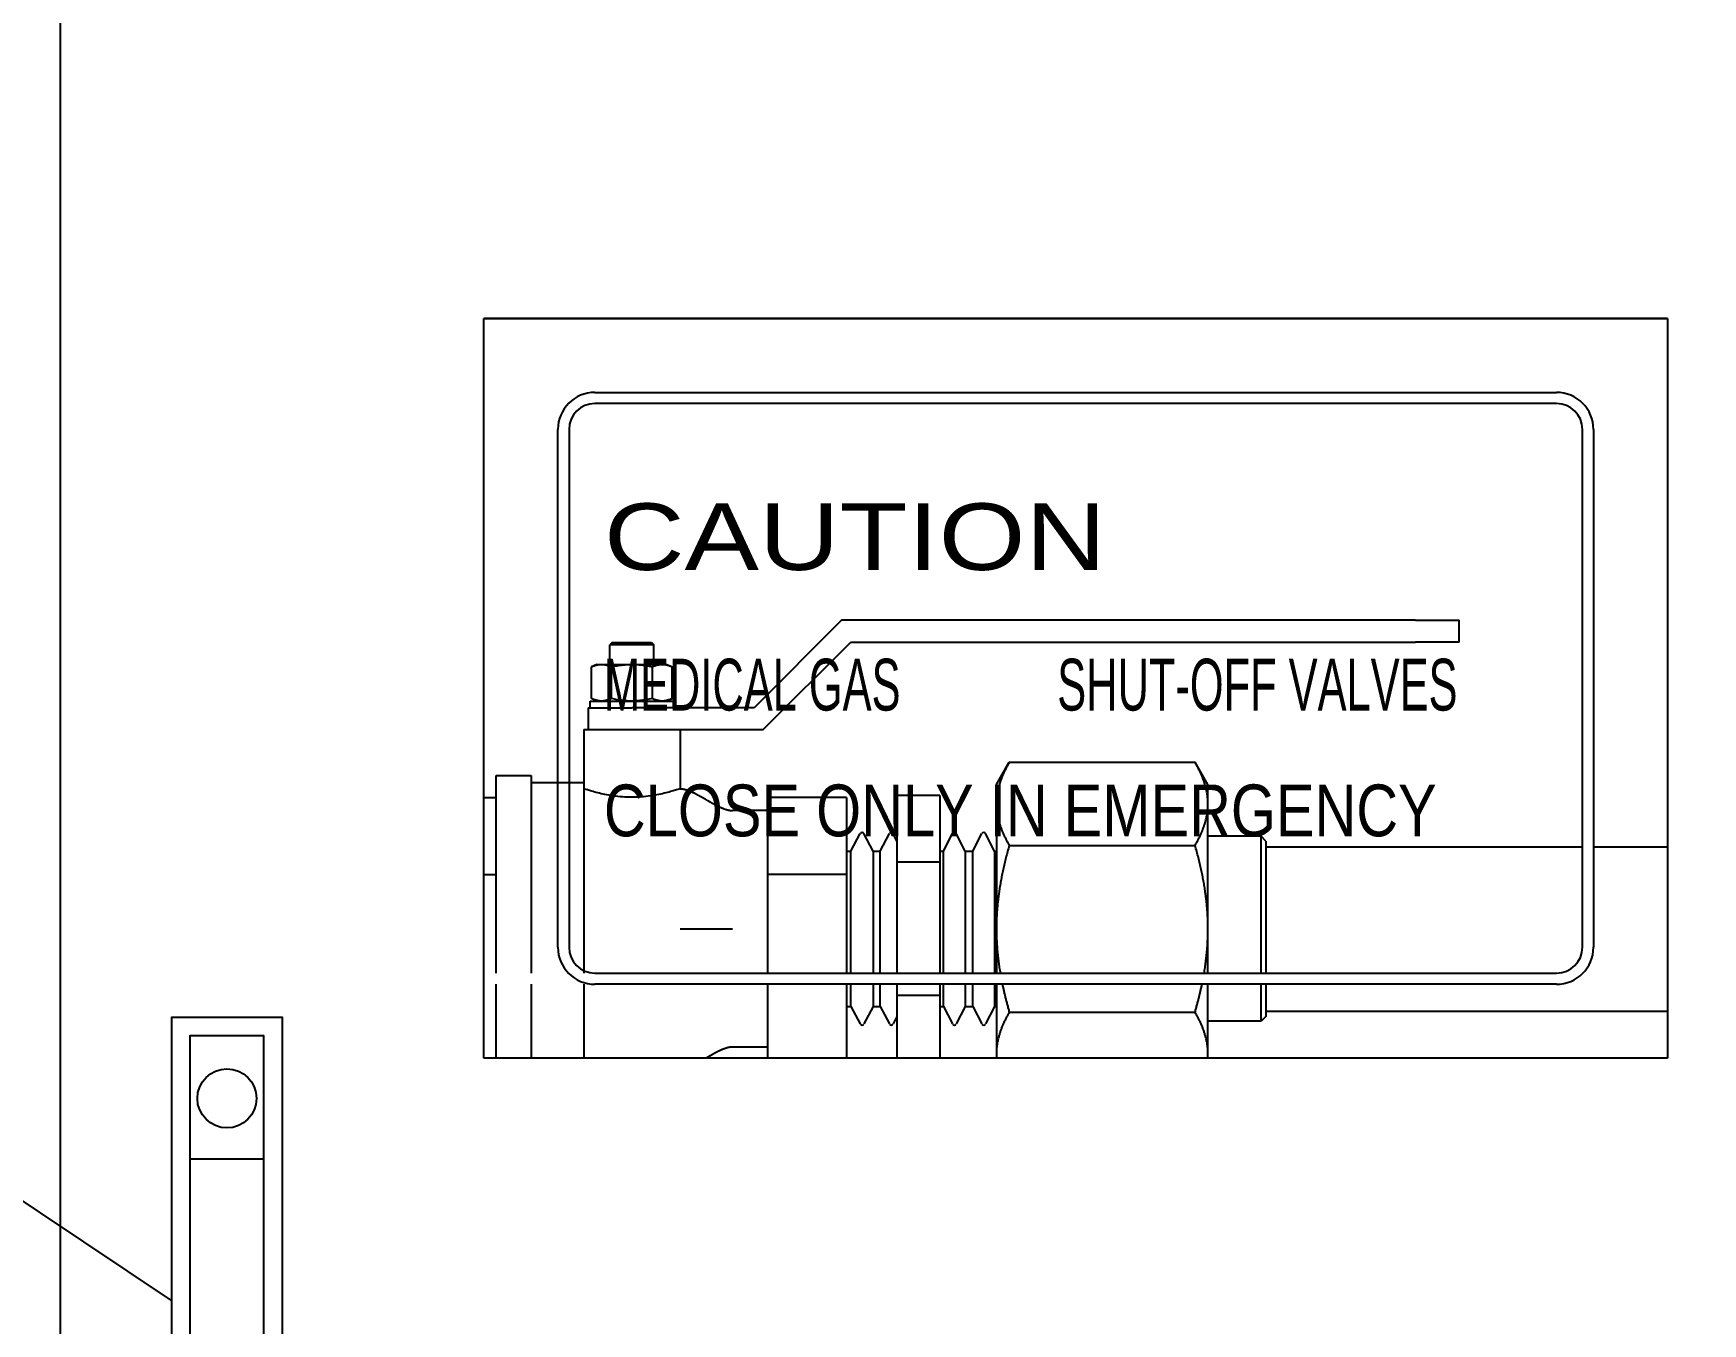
# Model space of a CAD drawing. Header units: millimetres. Extents: x 10903 to 284569, y 2319 to 62017.
# Drawn here: x 237661 to 238790, y 12706 to 13578 of the extents above; entities that cross this region are included whole.
import ezdxf

# ---------------------------------------------------------------- set-up
doc = ezdxf.new("R2010")
doc.units = ezdxf.units.MM
doc.layers.add('cps', color=7, linetype='Continuous')
doc.layers.add('CPST', color=6, linetype='Continuous')
doc.styles.add('SANSSERIF', font='sas_____.pfb', dxfattribs={"height": 10})

msp = doc.modelspace()

# ---------------------------------------------------------------- linework, layer by layer
at = {"layer": 'cps'}
for p, q in [((238765.8, 13385), (237965.8, 13385)), ((237965.8, 13385), (238765.8, 13385)), ((237965.8, 13385), (238765.8, 13385)), ((238765.8, 13385), (237965.8, 13385)), ((237965.8, 12885), (237965.8, 13385)), ((238765.8, 13385), (238765.8, 12885)), ((238765.8, 13385), (238765.8, 12885)), ((238040.8, 13335), (238690.8, 13335)), ((238040.8, 13335), (238690.8, 13335)), ((238690.8, 13327.5), (238040.8, 13327.5)), ((238690.8, 13327.5), (238040.8, 13327.5)), ((238015.8, 12960), (238015.8, 13310)), ((238015.8, 12960), (238015.8, 13310)), ((238023.3, 13310), (238023.3, 12960)), ((238023.3, 13310), (238023.3, 12960)), ((238708.3, 12960), (238708.3, 13310)), ((238708.3, 12960), (238708.3, 13310)), ((238715.8, 13310), (238715.8, 12960)), ((238715.8, 13310), (238715.8, 12960)), ((238040.8, 12942.5), (238690.8, 12942.5)), ((238040.8, 12942.5), (238690.8, 12942.5)), ((238690.8, 12935), (238040.8, 12935)), ((238690.8, 12935), (238040.8, 12935)), ((238765.8, 12885), (237965.8, 12885)), ((238765.8, 12885), (237965.8, 12885))]:
    msp.add_line(p, q, dxfattribs=at)
at = {"layer": 'cps', "color": 8}
for p, q in [((237754.6, 12721.2), (236778, 13374)), ((238207.6, 13181.1), (238148.5, 13121.9)), ((238207.6, 13181.1), (238148.5, 13121.9)), ((238595.5, 13181.1), (238207.6, 13181.1)), ((238595.5, 13181.1), (238207.6, 13181.1)), ((238595.5, 13181.1), (238625.1, 13181.1)), ((238595.5, 13181.1), (238625.1, 13181.1)), ((238625.1, 13166.3), (238625.1, 13181.1)), ((238625.1, 13166.3), (238625.1, 13181.1)), ((238052.5, 13166), (238051, 13164.5)), ((238052.5, 13166), (238051, 13164.5)), ((238065.8, 13164.5), (238051, 13164.5)), ((238051, 13151.2), (238051, 13164.5)), ((238051, 13151.2), (238051, 13164.5)), ((238065.8, 13164.5), (238051, 13164.5)), ((238052.5, 13166), (238065.8, 13166)), ((238052.5, 13166), (238065.8, 13166)), ((238065.8, 13166), (238079.1, 13166)), ((238065.8, 13166), (238079.1, 13166)), ((238080.6, 13164.5), (238065.8, 13164.5)), ((238080.6, 13164.5), (238065.8, 13164.5)), ((238079.1, 13166), (238080.6, 13164.5)), ((238079.1, 13166), (238080.6, 13164.5)), ((238080.6, 13151.2), (238080.6, 13164.5)), ((238080.6, 13151.2), (238080.6, 13164.5)), ((238154.6, 13107.1), (238213.8, 13166.3)), ((238154.6, 13107.1), (238213.8, 13166.3)), ((238213.8, 13166.3), (238595.5, 13166.3)), ((238213.8, 13166.3), (238595.5, 13166.3)), ((238625.1, 13166.3), (238595.5, 13166.3)), ((238625.1, 13166.3), (238595.5, 13166.3)), ((238042.1, 13151.2), (238038.5, 13149.5)), ((238042.1, 13151.2), (238038.5, 13149.5)), ((238038.5, 13128.1), (238038.5, 13149.5)), ((238038.5, 13128.1), (238038.5, 13149.5)), ((238042.1, 13151.2), (238065.8, 13151.2)), ((238042.1, 13151.2), (238065.8, 13151.2)), ((238052.1, 13128.1), (238052.1, 13149.5)), ((238052.1, 13128.1), (238052.1, 13149.5)), ((238065.8, 13151.2), (238089.5, 13151.2)), ((238065.8, 13151.2), (238089.5, 13151.2)), ((238079.5, 13149.5), (238079.5, 13128.1)), ((238079.5, 13149.5), (238079.5, 13128.1)), ((238089.5, 13151.2), (238093.1, 13149.5)), ((238089.5, 13151.2), (238093.1, 13149.5)), ((238093.1, 13128.1), (238093.1, 13149.5)), ((238093.1, 13128.1), (238093.1, 13149.5)), ((238037.7, 13121.9), (238037.7, 13126.4)), ((238037.7, 13126.4), (238065.8, 13126.4)), ((238037.7, 13126.4), (238065.8, 13126.4)), ((238037.7, 13121.9), (238037.7, 13126.4)), ((238042.1, 13126.4), (238038.5, 13128.1)), ((238042.1, 13126.4), (238038.5, 13128.1)), ((238065.8, 13126.4), (238093.9, 13126.4)), ((238065.8, 13126.4), (238093.9, 13126.4)), ((238089.5, 13126.4), (238093.1, 13128.1)), ((238089.5, 13126.4), (238093.1, 13128.1)), ((238093.9, 13121.9), (238093.9, 13126.4)), ((238093.9, 13121.9), (238093.9, 13126.4)), ((238036.2, 13121.9), (238036.2, 13107.1)), ((238036.2, 13121.9), (238065.8, 13121.9)), ((238036.2, 13121.9), (238065.8, 13121.9)), ((238036.2, 13121.9), (238036.2, 13107.1)), ((238148.5, 13121.9), (238065.8, 13121.9)), ((238148.5, 13121.9), (238065.8, 13121.9)), ((238033.3, 13107.1), (238079.4, 13107.1)), ((238033.3, 13107.1), (238033.3, 13071.4)), ((238033.3, 13107.1), (238033.3, 13071.4)), ((238033.3, 13107.1), (238079.4, 13107.1)), ((238079.4, 13107.1), (238154.6, 13107.1)), ((238079.4, 13107.1), (238154.6, 13107.1)), ((238098.4, 13107.1), (238098.4, 13067.2)), ((238098.4, 13107.1), (238098.4, 13067.2)), ((238312.2, 13070), (238320.9, 13085.1)), ((238312.2, 13070), (238320.9, 13085.1)), ((238320.9, 13085.1), (238446.5, 13085.1)), ((238320.9, 13085.1), (238446.5, 13085.1)), ((238455.2, 13070), (238446.5, 13085.1)), ((238455.2, 13070), (238446.5, 13085.1)), ((237974.1, 12942.5), (237974.1, 13076.1)), ((237974.1, 13076.1), (237997.7, 13076.1)), ((237974.1, 13076.1), (237997.7, 13076.1)), ((237974.1, 12942.5), (237974.1, 13076.1)), ((237997.7, 13076.1), (237997.7, 12942.5)), ((237997.7, 13076.1), (237997.7, 12942.5)), ((237997.7, 13071.4), (238033.3, 13071.4)), ((237997.7, 13071.4), (238033.3, 13071.4)), ((238033.3, 13071.4), (238033.3, 12942.5)), ((238033.3, 13071.4), (238033.3, 12942.5)), ((238312.2, 13070), (238312.2, 13056.9)), ((238312.2, 13070), (238312.2, 13056.9)), ((238455.2, 13056.9), (238455.2, 13070)), ((238455.2, 13056.9), (238455.2, 13070)), ((237965.8, 13061.3), (237974.1, 13061.3)), ((237965.8, 13061.3), (237974.1, 13061.3)), ((238157.5, 13061.3), (238157.5, 13009.3)), ((238210.8, 13061.3), (238157.5, 13061.3)), ((238210.8, 13061.3), (238157.5, 13061.3)), ((238157.5, 13061.3), (238157.5, 13009.3)), ((238210.8, 13061.3), (238210.8, 13009.3)), ((238210.8, 13061.3), (238210.8, 13009.3)), ((238245, 13062.5), (238245, 13017.5)), ((238273.9, 13062.5), (238245, 13062.5)), ((238273.9, 13062.5), (238245, 13062.5)), ((238245, 13062.5), (238245, 13017.5)), ((238273.9, 13062.5), (238273.9, 13017.5)), ((238273.9, 13062.5), (238273.9, 13017.5)), ((238312.2, 13056.9), (238312.2, 12972.5)), ((238312.2, 13056.9), (238312.2, 12972.5)), ((238455.2, 12972.5), (238455.2, 13056.9)), ((238455.2, 12972.5), (238455.2, 13056.9)), ((238157.5, 13052.4), (238133.9, 13052.4)), ((238157.5, 13052.4), (238133.9, 13052.4)), ((238213.9, 13024.9), (238220.1, 13036.8)), ((238213.9, 13024.9), (238220.1, 13036.8)), ((238228.8, 13024.9), (238222.6, 13036.8)), ((238228.8, 13024.9), (238222.6, 13036.8)), ((238233.7, 13024.9), (238239.9, 13036.8)), ((238233.7, 13024.9), (238239.9, 13036.8)), ((238245, 13031.8), (238242.4, 13036.8)), ((238245, 13031.8), (238242.4, 13036.8)), ((238276.4, 13024.9), (238282.6, 13036.8)), ((238276.4, 13024.9), (238282.6, 13036.8)), ((238291.2, 13024.9), (238285.1, 13036.8)), ((238291.2, 13024.9), (238285.1, 13036.8)), ((238296.2, 13024.9), (238302.4, 13036.8)), ((238296.2, 13024.9), (238302.4, 13036.8)), ((238311, 13024.9), (238304.8, 13036.8)), ((238311, 13024.9), (238304.8, 13036.8)), ((238491.2, 13035), (238455.2, 13035)), ((238491.2, 13035), (238455.2, 13035)), ((238491.2, 13026.6), (238491.2, 13035)), ((238494.4, 13031.7), (238491.2, 13035)), ((238494.4, 13031.7), (238491.2, 13035)), ((238491.2, 13026.6), (238491.2, 13035)), ((238210.8, 13024.9), (238213.9, 13024.9)), ((238210.8, 13024.9), (238213.9, 13024.9)), ((238213.9, 12998.7), (238213.9, 13024.9)), ((238213.9, 12998.7), (238213.9, 13024.9)), ((238228.8, 13024.9), (238228.8, 12998.7)), ((238228.8, 13024.9), (238233.7, 13024.9)), ((238228.8, 13024.9), (238233.7, 13024.9)), ((238228.8, 13024.9), (238228.8, 12998.7)), ((238233.7, 12998.7), (238233.7, 13024.9)), ((238233.7, 12998.7), (238233.7, 13024.9)), ((238273.9, 13024.9), (238276.4, 13024.9)), ((238273.9, 13024.9), (238276.4, 13024.9)), ((238276.4, 12998.7), (238276.4, 13024.9)), ((238276.4, 12998.7), (238276.4, 13024.9)), ((238291.2, 13024.9), (238291.2, 12998.7)), ((238291.2, 13024.9), (238296.2, 13024.9)), ((238291.2, 13024.9), (238296.2, 13024.9)), ((238291.2, 13024.9), (238291.2, 12998.7)), ((238296.2, 12998.7), (238296.2, 13024.9)), ((238296.2, 12998.7), (238296.2, 13024.9)), ((238311, 13024.9), (238311, 12998.7)), ((238311, 13024.9), (238312.2, 13024.9)), ((238311, 13024.9), (238312.2, 13024.9)), ((238311, 13024.9), (238311, 12998.7)), ((238320.9, 13028.8), (238446.5, 13028.8)), ((238320.9, 13028.8), (238446.5, 13028.8)), ((238491.2, 12942.5), (238491.2, 13026.6)), ((238491.2, 12942.5), (238491.2, 13026.6)), ((238494.4, 13031.7), (238494.4, 13023.8)), ((238494.4, 13031.7), (238494.4, 13023.8)), ((238494.4, 13028), (238708.3, 13028)), ((238494.4, 13028), (238708.3, 13028)), ((238494.4, 13023.8), (238494.4, 12942.5)), ((238494.4, 13023.8), (238494.4, 12942.5)), ((238715.8, 13028), (238765.8, 13028)), ((238715.8, 13028), (238765.8, 13028)), ((238245, 13017.5), (238245, 12942.5)), ((238273.9, 13017.5), (238245, 13017.5)), ((238273.9, 13017.5), (238245, 13017.5)), ((238245, 13017.5), (238245, 12942.5)), ((238273.9, 13017.5), (238273.9, 12942.5)), ((238273.9, 13017.5), (238273.9, 12942.5)), ((237965.8, 13009.3), (237974.1, 13009.3)), ((237965.8, 13009.3), (237974.1, 13009.3)), ((238210.8, 13009.3), (238157.5, 13009.3)), ((238157.5, 13009.3), (238157.5, 12942.5)), ((238157.5, 13009.3), (238157.5, 12942.5)), ((238210.8, 13009.3), (238157.5, 13009.3)), ((238210.8, 13009.3), (238210.8, 12942.5)), ((238210.8, 13009.3), (238210.8, 12942.5)), ((238213.9, 12942.5), (238213.9, 12998.7)), ((238213.9, 12942.5), (238213.9, 12998.7)), ((238228.8, 12998.7), (238228.8, 12942.5)), ((238228.8, 12998.7), (238228.8, 12942.5)), ((238233.7, 12942.5), (238233.7, 12998.7)), ((238233.7, 12942.5), (238233.7, 12998.7)), ((238276.4, 12942.5), (238276.4, 12998.7)), ((238276.4, 12942.5), (238276.4, 12998.7)), ((238291.2, 12998.7), (238291.2, 12942.5)), ((238291.2, 12998.7), (238291.2, 12942.5)), ((238296.2, 12942.5), (238296.2, 12998.7)), ((238296.2, 12942.5), (238296.2, 12998.7)), ((238311, 12998.7), (238311, 12942.5)), ((238311, 12998.7), (238311, 12942.5)), ((238312.2, 12972.5), (238312.2, 12942.5)), ((238312.2, 12972.5), (238312.2, 12942.5)), ((238455.2, 12942.5), (238455.2, 12972.5)), ((238455.2, 12942.5), (238455.2, 12972.5)), ((237974.1, 12885), (237974.1, 12935)), ((237974.1, 12885), (237974.1, 12935)), ((237997.7, 12935), (237997.7, 12885)), ((237997.7, 12935), (237997.7, 12885)), ((238033.3, 12935), (238033.3, 12885)), ((238033.3, 12935), (238033.3, 12885)), ((238157.5, 12935), (238157.5, 12885)), ((238157.5, 12935), (238157.5, 12885)), ((238210.8, 12935), (238210.8, 12885)), ((238210.8, 12935), (238210.8, 12885)), ((238213.9, 12920), (238213.9, 12935)), ((238213.9, 12920), (238213.9, 12935)), ((238228.8, 12935), (238228.8, 12920)), ((238228.8, 12935), (238228.8, 12920)), ((238233.7, 12920), (238233.7, 12935)), ((238233.7, 12920), (238233.7, 12935)), ((238245, 12935), (238245, 12927.5)), ((238245, 12935), (238245, 12927.5)), ((238273.9, 12935), (238273.9, 12927.5)), ((238273.9, 12935), (238273.9, 12927.5)), ((238276.4, 12920), (238276.4, 12935)), ((238276.4, 12920), (238276.4, 12935)), ((238291.2, 12935), (238291.2, 12920)), ((238291.2, 12935), (238291.2, 12920)), ((238296.2, 12920), (238296.2, 12935)), ((238296.2, 12920), (238296.2, 12935)), ((238311, 12935), (238311, 12920)), ((238311, 12935), (238311, 12920)), ((238312.2, 12935), (238312.2, 12888)), ((238312.2, 12935), (238312.2, 12888)), ((238455.2, 12888), (238455.2, 12935)), ((238455.2, 12888), (238455.2, 12935)), ((238491.2, 12910), (238491.2, 12935)), ((238491.2, 12910), (238491.2, 12935)), ((238494.4, 12935), (238494.4, 12913.2)), ((238494.4, 12935), (238494.4, 12913.2)), ((238210.8, 12920), (238213.9, 12920)), ((238210.8, 12920), (238213.9, 12920)), ((238213.9, 12920), (238220.1, 12908.2)), ((238213.9, 12920), (238220.1, 12908.2)), ((238228.8, 12920), (238222.6, 12908.2)), ((238228.8, 12920), (238222.6, 12908.2)), ((238228.8, 12920), (238233.7, 12920)), ((238228.8, 12920), (238233.7, 12920)), ((238233.7, 12920), (238239.9, 12908.2)), ((238233.7, 12920), (238239.9, 12908.2)), ((238245, 12927.5), (238245, 12885)), ((238273.9, 12927.5), (238245, 12927.5)), ((238273.9, 12927.5), (238245, 12927.5)), ((238245, 12927.5), (238245, 12885)), ((238273.9, 12927.5), (238273.9, 12885)), ((238273.9, 12927.5), (238273.9, 12885)), ((238273.9, 12920), (238276.4, 12920)), ((238273.9, 12920), (238276.4, 12920)), ((238276.4, 12920), (238282.6, 12908.2)), ((238276.4, 12920), (238282.6, 12908.2)), ((238291.2, 12920), (238285.1, 12908.2)), ((238291.2, 12920), (238285.1, 12908.2)), ((238291.2, 12920), (238296.2, 12920)), ((238291.2, 12920), (238296.2, 12920)), ((238296.2, 12920), (238302.4, 12908.2)), ((238296.2, 12920), (238302.4, 12908.2)), ((238311, 12920), (238304.8, 12908.2)), ((238311, 12920), (238304.8, 12908.2)), ((238311, 12920), (238312.2, 12920)), ((238311, 12920), (238312.2, 12920)), ((238245, 12913.2), (238242.4, 12908.2)), ((238245, 12913.2), (238242.4, 12908.2)), ((238320.9, 12916.2), (238446.5, 12916.2)), ((238320.9, 12916.2), (238446.5, 12916.2)), ((238491.2, 12910), (238455.2, 12910)), ((238491.2, 12910), (238455.2, 12910)), ((238494.4, 12913.2), (238491.2, 12910)), ((238494.4, 12913.2), (238491.2, 12910)), ((238494.4, 12916.9), (238765.8, 12916.9)), ((238494.4, 12916.9), (238765.8, 12916.9)), ((238157.5, 12892.6), (238133.9, 12892.6)), ((238157.5, 12892.6), (238133.9, 12892.6)), ((238312.2, 12888), (238312.2, 12885)), ((238312.2, 12888), (238312.2, 12885)), ((238455.2, 12885), (238455.2, 12888)), ((238455.2, 12885), (238455.2, 12888))]:
    msp.add_line(p, q, dxfattribs=at)
at = {"layer": 'cps'}
for centre, radius, start, end in [((238040.8, 13310), 25, 90, 180), ((238040.8, 13310), 17.5, 90, 180), ((238690.8, 13310), 25, 0, 90), ((238690.8, 13310), 25, 0, 90), ((238690.8, 13310), 17.5, 0, 90), ((238690.8, 13310), 17.5, 0, 90), ((238040.8, 12960), 25, 180, 270), ((238040.8, 12960), 17.5, 180, 270), ((238690.8, 12960), 25, 270, 0), ((238690.8, 12960), 17.5, 270, 0), ((238690.8, 12960), 17.5, 270, 0), ((238690.8, 12960), 25, 270, 0)]:
    msp.add_arc(centre, radius, start, end, dxfattribs=at)
at = {"layer": 'cps', "color": 8}
for centre, start, end in [((238221.4, 13036.2), 27.5, 152.5), ((238221.4, 13036.2), 27.5, 152.5), ((238241.1, 13036.2), 27.5, 152.5), ((238241.1, 13036.2), 27.5, 152.5), ((238283.8, 13036.2), 27.5, 152.5), ((238283.8, 13036.2), 27.5, 152.5), ((238303.6, 13036.2), 27.5, 152.5), ((238303.6, 13036.2), 27.5, 152.5), ((238221.4, 12908.8), 207.5, 332.5), ((238221.4, 12908.8), 207.5, 332.5), ((238241.1, 12908.8), 207.5, 332.5), ((238241.1, 12908.8), 207.5, 332.5), ((238283.8, 12908.8), 207.5, 332.5), ((238283.8, 12908.8), 207.5, 332.5), ((238303.6, 12908.8), 207.5, 332.5), ((238303.6, 12908.8), 207.5, 332.5)]:
    msp.add_arc(centre, 1.39, start, end, dxfattribs=at)
for points, weights in [([(238038.5, 13149.5), (238045.3, 13152.7), (238052.1, 13149.5)], [1, 1.15470053838, 1]), ([(238038.5, 13149.5), (238045.3, 13152.7), (238052.1, 13149.5)], [1, 1.15470053838, 1]), ([(238052.1, 13149.5), (238065.8, 13152.7), (238079.5, 13149.5)], [1, 1.15470053838, 1]), ([(238052.1, 13149.5), (238065.8, 13152.7), (238079.5, 13149.5)], [1, 1.15470053838, 1]), ([(238079.5, 13149.5), (238086.3, 13152.7), (238093.1, 13149.5)], [1, 1.15470053838, 1]), ([(238079.5, 13149.5), (238086.3, 13152.7), (238093.1, 13149.5)], [1, 1.15470053838, 1]), ([(238052.1, 13128.1), (238045.3, 13124.9), (238038.5, 13128.1)], [1, 1.15470053838, 1]), ([(238052.1, 13128.1), (238045.3, 13124.9), (238038.5, 13128.1)], [1, 1.15470053838, 1]), ([(238079.5, 13128.1), (238065.8, 13124.9), (238052.1, 13128.1)], [1, 1.15470053838, 1]), ([(238079.5, 13128.1), (238065.8, 13124.9), (238052.1, 13128.1)], [1, 1.15470053838, 1]), ([(238093.1, 13128.1), (238086.3, 13124.9), (238079.5, 13128.1)], [1, 1.15470053838, 1]), ([(238093.1, 13128.1), (238086.3, 13124.9), (238079.5, 13128.1)], [1, 1.15470053838, 1]), ([(238320.9, 13085.1), (238312.2, 13070), (238312.2, 13056.9)], [1.01981541865, 1.04818815859, 1]), ([(238320.9, 13085.1), (238312.2, 13070), (238312.2, 13056.9)], [1.01981541865, 1.04818815859, 1]), ([(238455.2, 13056.9), (238455.2, 13070), (238446.5, 13085.1)], [1, 1.04818815859, 1.01981541865]), ([(238455.2, 13056.9), (238455.2, 13070), (238446.5, 13085.1)], [1, 1.04818815859, 1.01981541865]), ([(238312.2, 13056.9), (238312.2, 13043.9), (238320.9, 13028.8)], [1, 1.04818815859, 1.01981541865]), ([(238312.2, 13056.9), (238312.2, 13043.9), (238320.9, 13028.8)], [1, 1.04818815859, 1.01981541865]), ([(238446.5, 13028.8), (238455.2, 13043.9), (238455.2, 13056.9)], [1.01981541865, 1.04818815859, 1]), ([(238446.5, 13028.8), (238455.2, 13043.9), (238455.2, 13056.9)], [1.01981541865, 1.04818815859, 1]), ([(238320.9, 13028.8), (238312.2, 12998.6), (238312.2, 12972.5)], [1.01981541865, 1.04818815859, 1]), ([(238320.9, 13028.8), (238312.2, 12998.6), (238312.2, 12972.5)], [1.01981541865, 1.04818815859, 1]), ([(238455.2, 12972.5), (238455.2, 12998.6), (238446.5, 13028.8)], [1, 1.04818815859, 1.01981541865]), ([(238455.2, 12972.5), (238455.2, 12998.6), (238446.5, 13028.8)], [1, 1.04818815859, 1.01981541865]), ([(238312.2, 12972.5), (238312.2, 12957.8), (238314.8, 12942.5)], [1, 1.02648243742, 1.02984197653]), ([(238312.2, 12972.5), (238312.2, 12957.8), (238314.8, 12942.5)], [1, 1.02648243742, 1.02984197653]), ([(238452.6, 12942.5), (238455.2, 12957.8), (238455.2, 12972.5)], [1.02984197653, 1.02648243742, 1]), ([(238452.6, 12942.5), (238455.2, 12957.8), (238455.2, 12972.5)], [1.02984197653, 1.02648243742, 1]), ([(238316.2, 12935), (238318.1, 12925.9), (238320.9, 12916.2)], [1.03011135966, 1.0288135657, 1.01981541865]), ([(238316.2, 12935), (238318.1, 12925.9), (238320.9, 12916.2)], [1.03011135966, 1.0288135657, 1.01981541865]), ([(238446.5, 12916.2), (238449.3, 12925.9), (238451.2, 12935)], [1.01981541865, 1.0288135657, 1.03011135966]), ([(238446.5, 12916.2), (238449.3, 12925.9), (238451.2, 12935)], [1.01981541865, 1.0288135657, 1.03011135966]), ([(238320.9, 12916.2), (238312.2, 12901.1), (238312.2, 12888)], [1.01981541865, 1.04818815859, 1]), ([(238320.9, 12916.2), (238312.2, 12901.1), (238312.2, 12888)], [1.01981541865, 1.04818815859, 1]), ([(238455.2, 12888), (238455.2, 12901.1), (238446.5, 12916.2)], [1, 1.04818815859, 1.01981541865]), ([(238455.2, 12888), (238455.2, 12901.1), (238446.5, 12916.2)], [1, 1.04818815859, 1.01981541865]), ([(238312.2, 12888), (238312.2, 12886.5), (238312.3, 12885)], [1, 1.00541307684, 1.00986007001]), ([(238312.2, 12888), (238312.2, 12886.5), (238312.3, 12885)], [1, 1.00541307684, 1.00986007001]), ([(238455.1, 12885), (238455.2, 12886.5), (238455.2, 12888)], [1.00986007001, 1.00541307684, 1]), ([(238455.1, 12885), (238455.2, 12886.5), (238455.2, 12888)], [1.00986007001, 1.00541307684, 1])]:
    msp.add_rational_spline(points, weights, degree=2, dxfattribs=at)
for points, degree, knots in [([(238098.4, 13067.2), (238098.4, 13067.2), (238098.2, 13067.1), (238097.3, 13066.8), (238096.7, 13066.6), (238095, 13066.1), (238094, 13065.8), (238091.6, 13065.1), (238090.3, 13064.7), (238087.4, 13064), (238085.8, 13063.6), (238082.2, 13062.9), (238080.3, 13062.6), (238076.3, 13062), (238074.2, 13061.8), (238070, 13061.5), (238067.9, 13061.4), (238063.7, 13061.4), (238061.6, 13061.5), (238057.4, 13061.8), (238055.3, 13062), (238051.3, 13062.6), (238049.4, 13062.9), (238045.8, 13063.6), (238044.2, 13064), (238041.4, 13064.7), (238040, 13065.1), (238037.6, 13065.8), (238036.6, 13066.1), (238034.9, 13066.6), (238034.3, 13066.8), (238033.5, 13067.1), (238033.3, 13067.2), (238033.3, 13067.2)], 3, [16.722796, 16.722796, 16.722796, 16.722796, 18.812593, 18.812593, 20.90239, 20.90239, 22.992187, 22.992187, 25.081984, 25.081984, 27.172886, 27.172886, 29.263788, 29.263788, 31.354689, 31.354689, 33.445591, 33.445591, 35.536493, 35.536493, 37.627395, 37.627395, 39.718297, 39.718297, 41.809198, 41.809198, 43.898995, 43.898995, 45.988793, 45.988793, 48.07859, 48.07859, 50.168387, 50.168387, 50.168387, 50.168387]), ([(238098.4, 13067.2), (238098.4, 13067.2), (238098.2, 13067.1), (238097.3, 13066.8), (238096.7, 13066.6), (238095, 13066.1), (238094, 13065.8), (238091.6, 13065.1), (238090.3, 13064.7), (238087.4, 13064), (238085.8, 13063.6), (238082.2, 13062.9), (238080.3, 13062.6), (238076.3, 13062), (238074.2, 13061.8), (238070, 13061.5), (238067.9, 13061.4), (238063.7, 13061.4), (238061.6, 13061.5), (238057.4, 13061.8), (238055.3, 13062), (238051.3, 13062.6), (238049.4, 13062.9), (238045.8, 13063.6), (238044.2, 13064), (238041.4, 13064.7), (238040, 13065.1), (238037.6, 13065.8), (238036.6, 13066.1), (238034.9, 13066.6), (238034.3, 13066.8), (238033.5, 13067.1), (238033.3, 13067.2), (238033.3, 13067.2)], 3, [16.722796, 16.722796, 16.722796, 16.722796, 18.812593, 18.812593, 20.90239, 20.90239, 22.992187, 22.992187, 25.081984, 25.081984, 27.172886, 27.172886, 29.263788, 29.263788, 31.354689, 31.354689, 33.445591, 33.445591, 35.536493, 35.536493, 37.627395, 37.627395, 39.718297, 39.718297, 41.809198, 41.809198, 43.898995, 43.898995, 45.988793, 45.988793, 48.07859, 48.07859, 50.168387, 50.168387, 50.168387, 50.168387]), ([(238098.4, 13067.2), (238098.9, 13067.2), (238099.4, 13067.1), (238099.9, 13067.1), (238100.4, 13067), (238100.9, 13066.9), (238101.4, 13066.8), (238101.9, 13066.7), (238102.4, 13066.5), (238102.9, 13066.4), (238103.4, 13066.2), (238104, 13066), (238104.7, 13065.7), (238105.4, 13065.5), (238106, 13065.2), (238106.7, 13064.9), (238107.3, 13064.6), (238108, 13064.3), (238109.1, 13063.7), (238110.2, 13063.1), (238111.3, 13062.5), (238112.4, 13061.9), (238113.5, 13061.3), (238114.5, 13060.7), (238115.6, 13060.1), (238116.7, 13059.4), (238117.8, 13058.8), (238118.8, 13058.2), (238121.1, 13056.9), (238123.5, 13055.7), (238125.9, 13054.5), (238126.8, 13054.1), (238127.8, 13053.7), (238128.7, 13053.4), (238129.7, 13053.1), (238130.4, 13052.9), (238131.1, 13052.7), (238131.8, 13052.6), (238132.5, 13052.5), (238133.2, 13052.4), (238133.9, 13052.4)], 1, [0, 0, 0.101689, 0.203377, 0.305066, 0.406755, 0.508443, 0.610132, 0.711821, 0.813509, 0.915198, 1.016887, 1.16095, 1.305013, 1.449076, 1.593139, 1.737202, 1.881265, 2.025327, 2.273548, 2.521768, 2.769988, 3.018208, 3.266428, 3.514648, 3.762868, 4.011088, 4.259308, 4.507528, 5.039454, 5.571381, 6.103307, 6.307206, 6.511106, 6.715005, 6.918904, 7.059297, 7.199689, 7.340081, 7.480474, 7.620866, 7.761258, 7.761258]), ([(238098.4, 13067.2), (238098.9, 13067.2), (238099.4, 13067.1), (238099.9, 13067.1), (238100.4, 13067), (238100.9, 13066.9), (238101.4, 13066.8), (238101.9, 13066.7), (238102.4, 13066.5), (238102.9, 13066.4), (238103.4, 13066.2), (238104, 13066), (238104.7, 13065.7), (238105.4, 13065.5), (238106, 13065.2), (238106.7, 13064.9), (238107.3, 13064.6), (238108, 13064.3), (238109.1, 13063.7), (238110.2, 13063.1), (238111.3, 13062.5), (238112.4, 13061.9), (238113.5, 13061.3), (238114.5, 13060.7), (238115.6, 13060.1), (238116.7, 13059.4), (238117.8, 13058.8), (238118.8, 13058.2), (238121.1, 13056.9), (238123.5, 13055.7), (238125.9, 13054.5), (238126.8, 13054.1), (238127.8, 13053.7), (238128.7, 13053.4), (238129.7, 13053.1), (238130.4, 13052.9), (238131.1, 13052.7), (238131.8, 13052.6), (238132.5, 13052.5), (238133.2, 13052.4), (238133.9, 13052.4)], 1, [0, 0, 0.101689, 0.203377, 0.305066, 0.406755, 0.508443, 0.610132, 0.711821, 0.813509, 0.915198, 1.016887, 1.16095, 1.305013, 1.449076, 1.593139, 1.737202, 1.881265, 2.025327, 2.273548, 2.521768, 2.769988, 3.018208, 3.266428, 3.514648, 3.762868, 4.011088, 4.259308, 4.507528, 5.039454, 5.571381, 6.103307, 6.307206, 6.511106, 6.715005, 6.918904, 7.059297, 7.199689, 7.340081, 7.480474, 7.620866, 7.761258, 7.761258]), ([(238098.4, 12972.5), (238100, 12972.5), (238101.9, 12972.5), (238103.8, 12972.5), (238105.7, 12972.5), (238107.7, 12972.5), (238109.8, 12972.5), (238111.8, 12972.5), (238113.9, 12972.5), (238116, 12972.5), (238118.2, 12972.5), (238120.3, 12972.5), (238122.4, 12972.5), (238124.5, 12972.5), (238126.5, 12972.5), (238128.5, 12972.5), (238130.4, 12972.5), (238132.2, 12972.5), (238133.9, 12972.5)], 3, [0, 0, 0, 0, 0.167953, 0.167953, 0.167953, 0.332343, 0.332343, 0.332343, 0.497643, 0.497643, 0.497643, 0.66511, 0.66511, 0.66511, 0.834009, 0.834009, 0.834009, 1, 1, 1, 1]), ([(238098.4, 12972.5), (238100, 12972.5), (238101.9, 12972.5), (238103.8, 12972.5), (238105.7, 12972.5), (238107.7, 12972.5), (238109.8, 12972.5), (238111.8, 12972.5), (238113.9, 12972.5), (238116, 12972.5), (238118.2, 12972.5), (238120.3, 12972.5), (238122.4, 12972.5), (238124.5, 12972.5), (238126.5, 12972.5), (238128.5, 12972.5), (238130.4, 12972.5), (238132.2, 12972.5), (238133.9, 12972.5)], 3, [0, 0, 0, 0, 0.167953, 0.167953, 0.167953, 0.332343, 0.332343, 0.332343, 0.497643, 0.497643, 0.497643, 0.66511, 0.66511, 0.66511, 0.834009, 0.834009, 0.834009, 1, 1, 1, 1]), ([(238133.9, 12892.6), (238133.4, 12892.6), (238132.8, 12892.5), (238132.3, 12892.5), (238131.8, 12892.4), (238131.3, 12892.3), (238130.8, 12892.2), (238130.3, 12892.1), (238129.8, 12891.9), (238129.4, 12891.8), (238128.9, 12891.6), (238128.2, 12891.4), (238127.5, 12891.1), (238126.8, 12890.9), (238126.2, 12890.6), (238125.5, 12890.3), (238124.9, 12890), (238124.2, 12889.7), (238123.1, 12889.1), (238122, 12888.5), (238120.9, 12887.9), (238119.8, 12887.3), (238118.8, 12886.7), (238117.7, 12886.1), (238116.6, 12885.5), (238115.8, 12885)], 1, [0, 0, 0.101689, 0.203377, 0.305066, 0.406755, 0.508443, 0.610132, 0.711821, 0.813509, 0.915198, 1.016887, 1.16095, 1.305013, 1.449076, 1.593139, 1.737202, 1.881265, 2.025327, 2.273548, 2.521768, 2.769988, 3.018208, 3.266428, 3.514648, 3.762868, 3.961279, 3.961279]), ([(238133.9, 12892.6), (238133.4, 12892.6), (238132.8, 12892.5), (238132.3, 12892.5), (238131.8, 12892.4), (238131.3, 12892.3), (238130.8, 12892.2), (238130.3, 12892.1), (238129.8, 12891.9), (238129.4, 12891.8), (238128.9, 12891.6), (238128.2, 12891.4), (238127.5, 12891.1), (238126.8, 12890.9), (238126.2, 12890.6), (238125.5, 12890.3), (238124.9, 12890), (238124.2, 12889.7), (238123.1, 12889.1), (238122, 12888.5), (238120.9, 12887.9), (238119.8, 12887.3), (238118.8, 12886.7), (238117.7, 12886.1), (238116.6, 12885.5), (238115.8, 12885)], 1, [0, 0, 0.101689, 0.203377, 0.305066, 0.406755, 0.508443, 0.610132, 0.711821, 0.813509, 0.915198, 1.016887, 1.16095, 1.305013, 1.449076, 1.593139, 1.737202, 1.881265, 2.025327, 2.273548, 2.521768, 2.769988, 3.018208, 3.266428, 3.514648, 3.762868, 3.961279, 3.961279])]:
    msp.add_open_spline(points, degree=degree, knots=knots, dxfattribs=at)
at = {"layer": 'CPST', "color": 2}
msp.add_line((237817.1, 12816.8), (237767.1, 12816.8), dxfattribs=at)
for points in [[(237679.6, 14857.5), (238937.7, 14857.5), (238937.7, 10585), (237679.6, 10585)], [(237829.6, 12529.9), (237829.6, 12912.6), (237754.6, 12912.6), (237754.6, 12529.9)], [(237817.1, 12542.4), (237817.1, 12900.1), (237767.1, 12900.1), (237767.1, 12542.4)]]:
    msp.add_lwpolyline(points, close=True, dxfattribs=at)
msp.add_circle((237792.1, 12857.9), 20, dxfattribs=at)

# ---------------------------------------------------------------- texts
at = {"layer": 'cps', "style": 'SANSSERIF', "width": 1.2}
msp.add_text('CAUTION', height=45, dxfattribs=at).set_placement((238046.9, 13215))
at = {"layer": 'cps', "color": 8, "style": 'SANSSERIF'}
for s, width, p in [('MEDICAL GAS             SHUT-OFF VALVES', 0.6, (238046.9, 13120)), ('CLOSE ONLY IN EMERGENCY', 0.8, (238046.9, 13035))]:
    msp.add_text(s, height=35, dxfattribs=dict(at, width=width)).set_placement(p)

doc.saveas('drawing.dxf')
